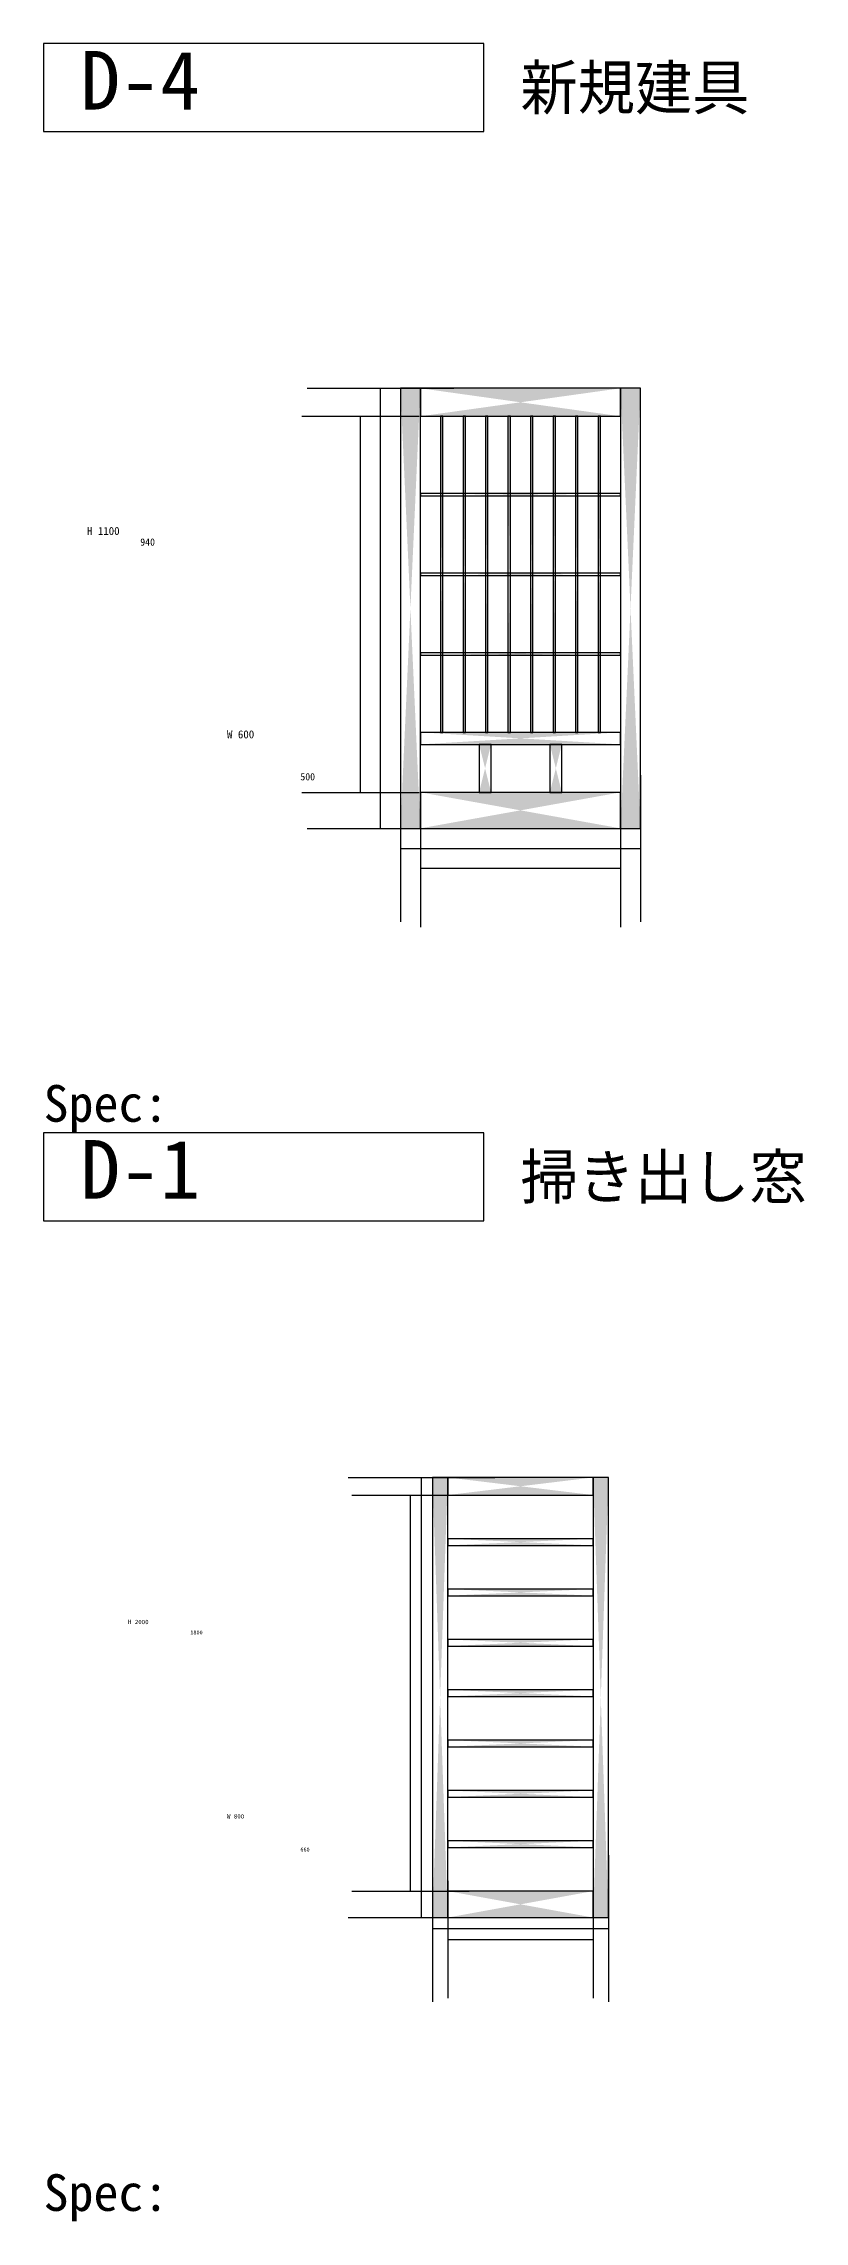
# Model space of a CAD drawing. Header units: millimetres. Extents: x 0 to 376, y -16 to 280.
# Drawn here: x 0 to 103.7, y -16.4 to 280.5 of the extents above; entities that cross this region are included whole.
import ezdxf

# ---------------------------------------------------------------- set-up
doc = ezdxf.new("R2010")
doc.units = ezdxf.units.MM
for name, color, linetype in [('0-2', 7, 'CONTINUOUS'), ('0-E', 7, 'CONTINUOUS'), ('8-0', 4, 'CONTINUOUS'), ('8-1', 7, 'CONTINUOUS'), ('8-F', 4, 'CONTINUOUS')]:
    doc.layers.add(name, color=color, linetype=linetype)

msp = doc.modelspace()

# ---------------------------------------------------------------- linework, layer by layer
at = {"layer": '0-2'}
for p, q in [((51.36, 233.5), (48.64, 233.5)), ((48.64, 233.5), (48.64, 173.5)), ((51.36, 173.5), (51.36, 233.5)), ((78.64, 233.5), (51.36, 233.5)), ((51.36, 233.5), (51.36, 229.68)), ((81.36, 233.5), (78.64, 233.5)), ((78.64, 233.5), (78.64, 173.5)), ((78.64, 229.68), (78.64, 233.5)), ((81.36, 173.5), (81.36, 233.5)), ((51.36, 229.68), (78.64, 229.68)), ((54.43, 229.68), (54.1, 229.68)), ((54.1, 229.68), (54.1, 186.59)), ((54.43, 186.59), (54.43, 229.68)), ((57.5, 229.68), (57.17, 229.68)), ((57.17, 229.68), (57.17, 186.59)), ((57.5, 186.59), (57.5, 229.68)), ((60.56, 229.68), (60.24, 229.68)), ((60.24, 229.68), (60.24, 186.59)), ((60.56, 186.59), (60.56, 229.68)), ((63.63, 229.68), (63.3, 229.68)), ((63.3, 229.68), (63.3, 186.59)), ((63.63, 186.59), (63.63, 229.68)), ((66.7, 229.68), (66.37, 229.68)), ((66.37, 229.68), (66.37, 186.59)), ((66.7, 186.59), (66.7, 229.68)), ((69.76, 229.68), (69.44, 229.68)), ((69.44, 229.68), (69.44, 186.59)), ((69.76, 186.59), (69.76, 229.68)), ((72.83, 229.68), (72.5, 229.68)), ((72.5, 229.68), (72.5, 186.59)), ((72.83, 186.59), (72.83, 229.68)), ((75.9, 229.68), (75.57, 229.68)), ((75.57, 229.68), (75.57, 186.59)), ((75.9, 186.59), (75.9, 229.68)), ((78.64, 219.15), (51.36, 219.15)), ((51.36, 219.15), (51.36, 218.83)), ((51.36, 218.83), (78.64, 218.83)), ((78.64, 218.83), (78.64, 219.15)), ((78.64, 208.3), (51.36, 208.3)), ((51.36, 208.3), (51.36, 207.97)), ((51.36, 207.97), (78.64, 207.97)), ((78.64, 207.97), (78.64, 208.3)), ((78.64, 197.45), (51.36, 197.45)), ((51.36, 197.45), (51.36, 197.12)), ((51.36, 197.12), (78.64, 197.12)), ((78.64, 197.12), (78.64, 197.45)), ((78.64, 186.59), (51.36, 186.59)), ((51.36, 186.59), (51.36, 184.95)), ((51.36, 184.95), (78.64, 184.95)), ((54.1, 186.59), (54.43, 186.59)), ((57.17, 186.59), (57.5, 186.59)), ((61, 184.95), (59.36, 184.95)), ((59.36, 184.95), (59.36, 178.41)), ((60.24, 186.59), (60.56, 186.59)), ((61, 178.41), (61, 184.95)), ((63.3, 186.59), (63.63, 186.59)), ((66.37, 186.59), (66.7, 186.59)), ((70.64, 184.95), (69, 184.95)), ((69, 184.95), (69, 178.41)), ((69.44, 186.59), (69.76, 186.59)), ((70.64, 178.41), (70.64, 184.95)), ((72.5, 186.59), (72.83, 186.59)), ((75.57, 186.59), (75.9, 186.59)), ((78.64, 184.95), (78.64, 186.59)), ((78.64, 178.41), (51.36, 178.41)), ((51.36, 178.41), (51.36, 173.5)), ((59.36, 178.41), (61, 178.41)), ((69, 178.41), (70.64, 178.41)), ((78.64, 173.5), (78.64, 178.41)), ((48.64, 173.5), (51.36, 173.5)), ((51.36, 173.5), (78.64, 173.5)), ((78.64, 173.5), (81.36, 173.5)), ((55.1, 85), (53, 85)), ((53, 85), (53, 25)), ((55.1, 25), (55.1, 85)), ((74.9, 85), (55.1, 85)), ((55.1, 85), (55.1, 82.6)), ((77, 85), (74.9, 85)), ((74.9, 85), (74.9, 25)), ((74.9, 82.6), (74.9, 85)), ((77, 25), (77, 85)), ((55.1, 82.6), (74.9, 82.6)), ((74.9, 76.64), (55.1, 76.64)), ((55.1, 76.64), (55.1, 75.74)), ((55.1, 75.74), (74.9, 75.74)), ((74.9, 75.74), (74.9, 76.64)), ((74.9, 69.78), (55.1, 69.78)), ((55.1, 69.78), (55.1, 68.88)), ((55.1, 68.88), (74.9, 68.88)), ((74.9, 68.88), (74.9, 69.78)), ((74.9, 62.91), (55.1, 62.91)), ((55.1, 62.91), (55.1, 62.01)), ((74.9, 62.01), (74.9, 62.91)), ((55.1, 62.01), (74.9, 62.01)), ((74.9, 56.05), (55.1, 56.05)), ((55.1, 56.05), (55.1, 55.15)), ((55.1, 55.15), (74.9, 55.15)), ((74.9, 55.15), (74.9, 56.05)), ((74.9, 49.19), (55.1, 49.19)), ((55.1, 49.19), (55.1, 48.29)), ((55.1, 48.29), (74.9, 48.29)), ((74.9, 48.29), (74.9, 49.19)), ((74.9, 42.32), (55.1, 42.32)), ((55.1, 42.32), (55.1, 41.42)), ((74.9, 41.42), (74.9, 42.32)), ((55.1, 41.42), (74.9, 41.42)), ((74.9, 35.46), (55.1, 35.46)), ((55.1, 35.46), (55.1, 34.56)), ((55.1, 34.56), (74.9, 34.56)), ((74.9, 34.56), (74.9, 35.46)), ((74.9, 28.6), (55.1, 28.6)), ((55.1, 28.6), (55.1, 25)), ((74.9, 25), (74.9, 28.6)), ((53, 25), (55.1, 25)), ((55.1, 25), (74.9, 25)), ((74.9, 25), (77, 25))]:
    msp.add_line(p, q, dxfattribs=at)
at = {"layer": '0-E', "color": 150}
for points in [[(48.64, 173.5), (51.36, 173.5), (51.36, 233.5), (48.64, 233.5)], [(51.36, 229.68), (78.64, 229.68), (78.64, 233.5), (51.36, 233.5)], [(78.64, 173.5), (81.36, 173.5), (81.36, 233.5), (78.64, 233.5)], [(51.36, 184.95), (78.64, 184.95), (78.64, 186.59), (51.36, 186.59)], [(51.36, 173.5), (78.64, 173.5), (78.64, 178.41), (51.36, 178.41)], [(53, 25), (55.1, 25), (55.1, 85), (53, 85)], [(55.1, 82.6), (74.9, 82.6), (74.9, 85), (55.1, 85)], [(74.9, 25), (77, 25), (77, 85), (74.9, 85)], [(55.1, 75.74), (74.9, 75.74), (74.9, 76.64), (55.1, 76.64)], [(55.1, 68.88), (74.9, 68.88), (74.9, 69.78), (55.1, 69.78)], [(55.1, 62.01), (74.9, 62.01), (74.9, 62.91), (55.1, 62.91)], [(55.1, 55.15), (74.9, 55.15), (74.9, 56.05), (55.1, 56.05)], [(55.1, 48.29), (74.9, 48.29), (74.9, 49.19), (55.1, 49.19)], [(55.1, 41.42), (74.9, 41.42), (74.9, 42.32), (55.1, 42.32)], [(55.1, 34.56), (74.9, 34.56), (74.9, 35.46), (55.1, 35.46)], [(55.1, 25), (74.9, 25), (74.9, 28.6), (55.1, 28.6)]]:
    msp.add_solid(points, dxfattribs=at)
at = {"layer": '0-E', "color": 200}
for points in [[(54.1, 186.59), (54.43, 186.59), (54.43, 229.68), (54.1, 229.68)], [(57.17, 186.59), (57.5, 186.59), (57.5, 229.68), (57.17, 229.68)], [(60.24, 186.59), (60.56, 186.59), (60.56, 229.68), (60.24, 229.68)], [(63.3, 186.59), (63.63, 186.59), (63.63, 229.68), (63.3, 229.68)], [(66.37, 186.59), (66.7, 186.59), (66.7, 229.68), (66.37, 229.68)], [(69.44, 186.59), (69.76, 186.59), (69.76, 229.68), (69.44, 229.68)], [(72.5, 186.59), (72.83, 186.59), (72.83, 229.68), (72.5, 229.68)], [(75.57, 186.59), (75.9, 186.59), (75.9, 229.68), (75.57, 229.68)], [(51.36, 218.83), (78.64, 218.83), (78.64, 219.15), (51.36, 219.15)], [(51.36, 207.97), (78.64, 207.97), (78.64, 208.3), (51.36, 208.3)], [(51.36, 197.12), (78.64, 197.12), (78.64, 197.45), (51.36, 197.45)]]:
    msp.add_solid(points, dxfattribs=at)
at = {"layer": '0-E', "color": 180}
for points in [[(59.36, 178.41), (61, 178.41), (61, 184.95), (59.36, 184.95)], [(69, 178.41), (70.64, 178.41), (70.64, 184.95), (69, 184.95)]]:
    msp.add_solid(points, dxfattribs=at)
at = {"layer": '8-0'}
for p, q in [((60, 280.5), (0, 280.5)), ((0, 280.5), (0, 268.5)), ((60, 268.5), (60, 280.5)), ((0, 268.5), (60, 268.5)), ((60, 132), (0, 132)), ((0, 132), (0, 120)), ((60, 120), (60, 132)), ((0, 120), (60, 120))]:
    msp.add_line(p, q, dxfattribs=at)
at = {"layer": '8-1'}
for p, q in [((81.36, 233.5), (48.64, 233.5)), ((48.64, 233.5), (48.64, 173.5)), ((81.36, 173.5), (81.36, 233.5)), ((48.64, 173.5), (81.36, 173.5)), ((77, 85), (53, 85)), ((53, 85), (53, 25)), ((77, 25), (77, 85)), ((53, 25), (77, 25))]:
    msp.add_line(p, q, dxfattribs=at)
at = {"layer": '8-F'}
for p, q in [((35.91, 233.5), (55.91, 233.5)), ((45.91, 173.5), (45.91, 233.5)), ((35.18, 229.68), (51.18, 229.68)), ((43.18, 178.41), (43.18, 229.68)), ((35.18, 178.41), (51.18, 178.41)), ((48.64, 180.77), (48.64, 160.77)), ((81.36, 180.77), (81.36, 160.77)), ((51.36, 176.05), (51.36, 160.05)), ((78.64, 176.05), (78.64, 160.05)), ((35.91, 173.5), (55.91, 173.5)), ((48.64, 170.77), (81.36, 170.77)), ((51.36, 168.05), (78.64, 168.05)), ((41.5, 85), (61.5, 85)), ((51.5, 25), (51.5, 85)), ((42, 82.6), (58, 82.6)), ((50, 28.6), (50, 82.6)), ((53, 33.5), (53, 13.5)), ((77, 33.5), (77, 13.5)), ((55.1, 30), (55.1, 14)), ((74.9, 30), (74.9, 14)), ((42, 28.6), (58, 28.6)), ((41.5, 25), (61.5, 25)), ((53, 23.5), (77, 23.5)), ((55.1, 22), (74.9, 22))]:
    msp.add_line(p, q, dxfattribs=at)

# ---------------------------------------------------------------- texts
at = {"layer": '8-0'}
for s, height, p in [('D-4', 8, (5, 271.5)), ('新規建具', 6, (65, 271.5)), ('Spec:', 5, (0, 133.5)), ('D-1', 8, (5, 123)), ('掃き出し窓', 6, (65, 123)), ('Spec:', 5, (0, -15))]:
    msp.add_text(s, height=height, dxfattribs=at).set_placement(p)
at = {"layer": '8-F'}
for s, height, p in [('H 1100', 1.091, (5.91, 213.5)), ('940', 0.982, (13.18, 212.05)), ('W 600', 1.091, (25, 185.77)), ('500', 0.982, (35, 180.05)), ('H 2000', 0.6, (11.5, 65)), ('1800', 0.54, (20, 63.6)), ('W 800', 0.6, (25, 38.5)), ('660', 0.54, (35, 34))]:
    msp.add_text(s, height=height, dxfattribs=at).set_placement(p)

doc.saveas('drawing.dxf')
